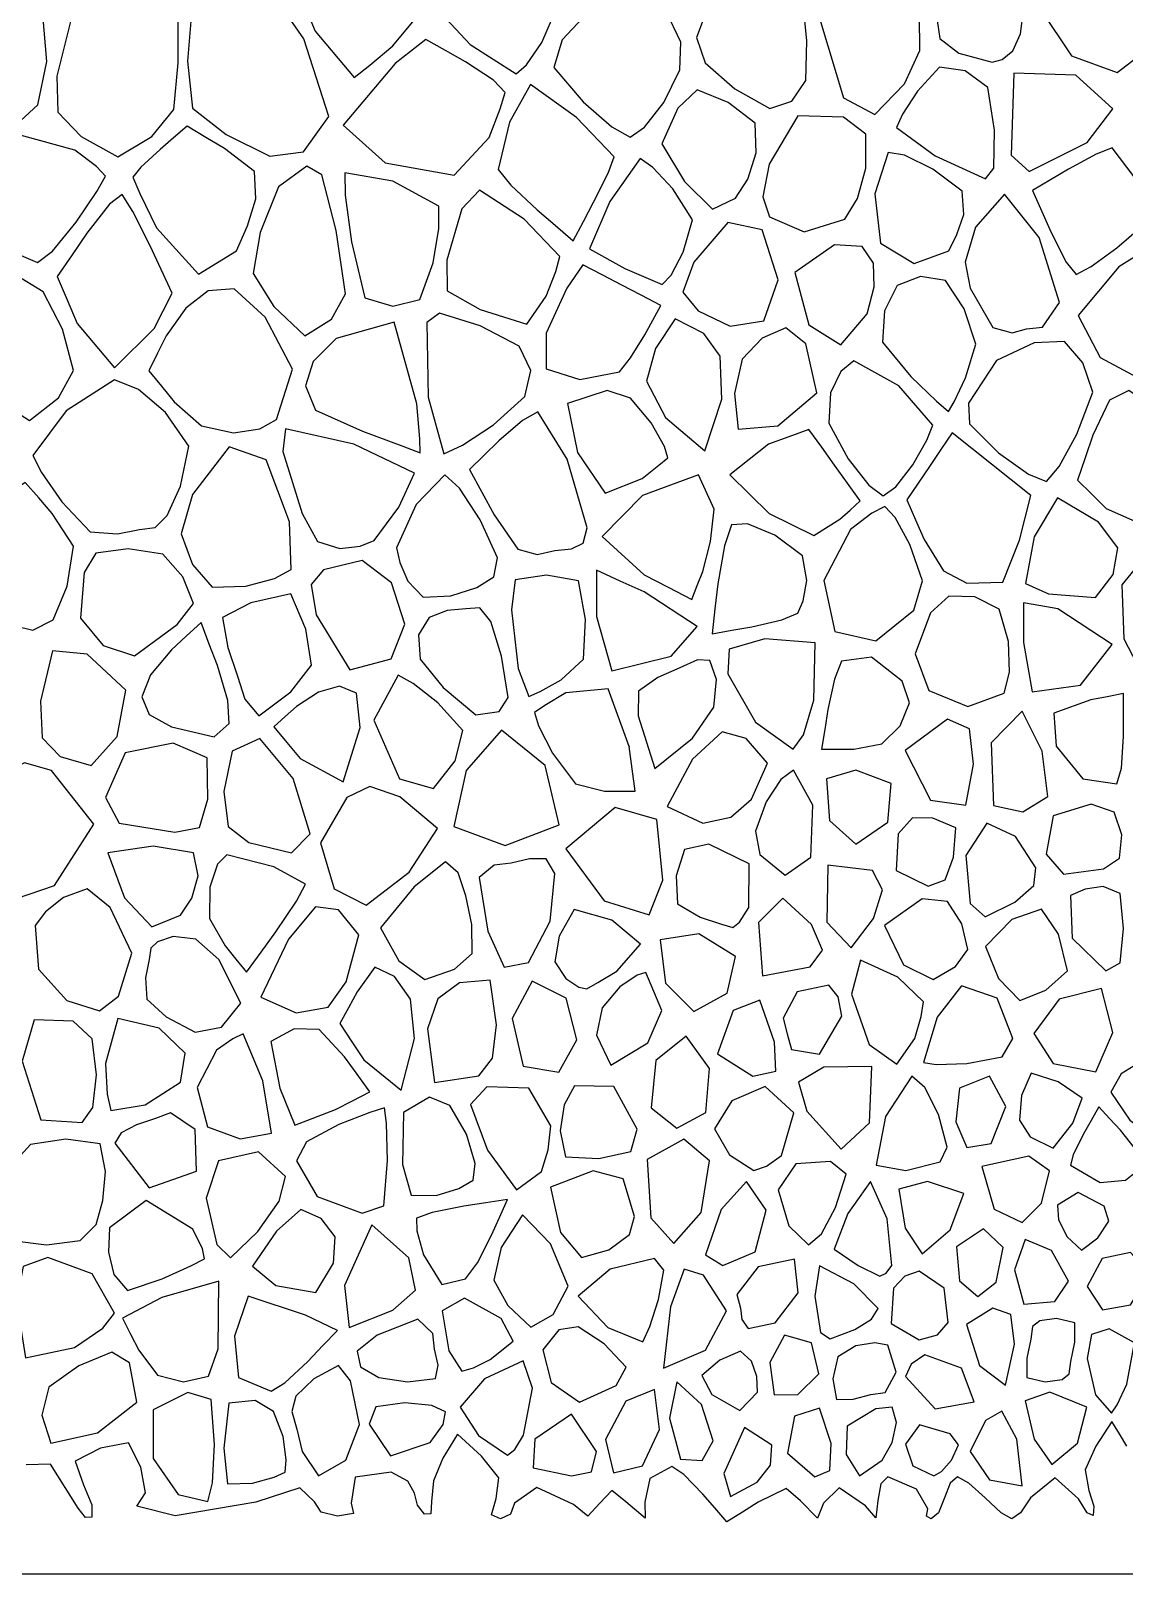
# Model space of a CAD drawing. Extents: x 1.1 to 83, y 1.1 to 53.7.
# Drawn here: x 22.62 to 41.04, y 1.14 to 27.16 of the extents above; entities that cross this region are included whole.
import ezdxf

# ---------------------------------------------------------------- set-up
doc = ezdxf.new("R2010")
doc.units = 0
doc.layers.add('Layer_1', color=7, linetype='CONTINUOUS')

msp = doc.modelspace()

# ---------------------------------------------------------------- linework, layer by layer
at = {"layer": 'Layer_1', "color": 7}
for points in [[(31.232924, 26.962032), (31.482696, 27.545448), (31.306434, 28.388508), (30.995976, 29.160227), (30.505228, 29.544467), (29.990014, 29.720103), (29.599774, 29.536198), (29.319372, 29.180056), (29.25134, 28.600386), (29.290515, 28.039695), (29.36958, 27.622127), (30.023201, 26.92608), (30.800026, 26.432115), (30.970271, 26.585486), (31.232924, 26.962021), (31.232924, 26.962027), (31.232924, 26.962032)], [(41.334761, 26.770465), (41.478485, 27.677104), (41.169265, 28.493051), (41.007244, 28.693248), (40.845226, 28.893443), (40.54777, 28.664939), (40.25031, 28.436432), (39.633635, 27.51777), (40.153164, 26.736884), (40.924009, 26.454303), (41.334761, 26.770465)], [(28.721843, 26.905438), (29.108276, 27.36666), (29.085896, 28.036263), (28.989311, 28.560403), (28.915408, 28.815586), (27.975518, 28.558925), (26.997946, 28.149513), (27.41076, 27.149555), (28.067128, 26.368756), (28.332828, 26.576534), (28.721843, 26.905438)], [(39.165287, 26.817709), (39.29509, 27.106395), (39.349079, 27.500871), (38.846232, 28.319626), (38.058973, 28.393573), (37.82929, 27.750866), (37.9347, 27.024954), (38.25724, 26.776759), (38.82068, 26.624988), (38.988246, 26.673093), (39.165287, 26.817709)], [(37.343732, 26.26439), (37.599595, 26.824051), (37.596434, 27.413235), (37.281079, 28.008989), (36.132742, 28.264293), (35.928472, 27.313447), (36.311134, 26.02655), (36.842471, 25.745962), (37.343732, 26.26439)], [(27.212891, 25.116832), (27.640412, 25.712874), (27.220728, 27.018711), (26.604325, 27.91337), (25.648092, 27.674082), (25.324579, 27.385614), (25.25844, 26.643793), (25.347371, 25.850881), (25.909366, 25.405901), (26.648755, 25.045108), (27.212894, 25.116832), (27.212893, 25.116832), (27.212891, 25.116832)], [(22.450923, 25.645945), (22.737326, 25.907975), (22.888447, 26.637951), (22.800204, 27.699739), (21.750872, 27.485439), (20.961743, 26.994369), (21.565321, 26.026562), (21.984408, 25.579894), (22.450923, 25.645945)], [(35.697552, 26.985651), (35.642519, 27.553968), (35.583625, 27.832979), (35.292369, 27.820194), (34.678668, 27.6869), (33.982431, 27.432494), (33.835348, 27.046177), (33.982728, 26.618365), (34.483633, 26.17577), (35.074002, 25.844932), (35.440877, 25.969166), (35.677661, 26.317648), (35.697552, 26.985651)], [(42.050408, 1.14035), (32.881226, 1.14035), (23.712045, 1.14035), (14.542864, 1.14035), (5.373683, 1.14035), (4.518434, 1.226058), (3.722816, 1.472006), (3.003595, 1.861422), (2.377542, 2.377542), (1.861422, 3.003595), (1.472005, 3.722816), (1.226058, 4.518434), (1.14035, 5.373683), (1.14035, 10.890179), (1.14035, 16.406678), (1.14035, 21.923175), (1.14035, 27.439671)], [(24.660447, 25.37195), (25.028383, 25.827646), (25.105278, 26.616471), (25.105278, 27.054895), (25.105278, 27.493318), (24.643398, 27.493318), (24.181517, 27.493318), (23.300075, 27.356232), (23.061633, 26.391551), (23.075715, 25.782702), (23.469761, 25.372258), (24.08805, 25.03424), (24.660446, 25.371989), (24.660446, 25.37197), (24.660447, 25.37195)], [(33.285461, 25.945262), (33.558624, 26.496174), (33.574711, 26.96755), (33.317519, 27.492367), (32.537931, 27.521555), (31.924148, 27.376546), (31.576072, 27.005658), (31.43458, 26.536139), (31.927617, 25.96011), (32.409463, 25.539136), (32.717145, 25.362493), (32.959844, 25.532608), (33.285461, 25.945262)], [(30.343102, 25.359941), (30.52973, 25.839262), (30.611651, 26.117858), (30.419311, 26.325062), (29.946563, 26.632747), (29.610338, 26.822363), (29.274115, 27.01198), (29.016847, 26.807422), (28.759579, 26.602865), (27.884374, 25.567612), (28.589647, 24.929394), (29.756399, 24.723234), (30.343102, 25.359941)], [(38.859703, 25.479383), (38.746388, 26.200952), (38.364284, 26.4827), (37.931273, 26.540638), (37.560958, 26.14102), (37.310308, 25.748849), (37.205612, 25.52831), (37.86087, 25.049898), (38.706544, 24.659816), (38.849492, 24.843049), (38.859703, 25.479383)], [(40.422229, 25.271671), (40.851514, 25.841119), (40.229742, 26.411298), (39.183321, 26.440926), (39.136774, 25.059984), (39.44033, 24.782766), (40.422229, 25.271671)], [(32.452135, 25.033427), (31.815162, 25.69657), (31.040496, 26.248888), (30.685393, 25.617692), (30.496126, 24.818264), (30.707417, 24.556009), (31.150405, 24.140329), (31.454395, 23.877865), (31.758385, 23.615404), (31.930625, 23.940423), (32.102868, 24.265438), (32.347569, 24.759169), (32.452135, 25.033427)], [(34.493228, 24.337662), (34.701412, 24.652673), (34.841118, 25.097969), (34.826753, 25.599108), (34.372341, 25.94588), (33.847978, 26.162274), (33.522762, 25.852275), (33.252878, 25.25312), (33.634262, 24.614065), (34.107721, 24.148847), (34.493228, 24.337662)], [(26.086908, 23.448716), (26.273993, 23.871352), (26.410784, 24.325735), (26.390839, 24.785278), (25.883922, 25.174541), (25.570001, 25.360447), (25.25608, 25.546352), (25.026931, 25.349691), (24.797782, 25.15303), (24.474108, 24.855198), (24.339482, 24.691444), (24.456234, 24.411994), (24.736934, 23.835941), (25.443832, 23.052557), (26.086908, 23.448716)], [(36.336698, 23.982669), (36.548249, 24.327115), (36.68824, 24.842363), (36.690498, 25.413851), (36.315735, 25.701168), (35.546448, 25.725411), (35.059044, 24.909961), (34.956445, 24.357307), (35.065535, 24.019645), (35.653289, 23.768634), (36.336692, 23.98268), (36.33669, 23.98268), (36.336698, 23.982669)], [(23.382238, 23.928874), (23.733785, 24.444892), (23.880005, 24.708169), (23.728581, 24.870687), (23.364522, 25.144499), (22.441159, 25.39928), (21.797182, 24.792497), (21.684154, 23.702126), (22.73131, 23.25072), (22.985699, 23.442555), (23.382238, 23.928874)], [(33.614278, 23.423722), (33.770022, 23.971292), (33.436396, 24.49046), (33.100831, 24.853406), (32.889658, 25.004367), (32.375896, 24.28078), (32.031672, 23.483051), (32.627276, 23.147201), (33.257069, 22.877865), (33.407759, 23.035336), (33.614278, 23.423722)], [(38.086307, 23.448716), (38.224844, 23.720713), (38.342832, 24.062605), (38.311348, 24.450373), (37.820267, 24.824933), (37.340574, 25.059713), (37.066223, 25.103681), (36.841639, 24.409507), (36.937958, 23.574827), (37.502558, 23.23498), (38.086307, 23.448716)], [(40.921697, 23.499566), (41.325394, 23.847225), (41.493305, 24.049953), (41.21253, 24.694402), (40.841546, 25.182153), (40.573864, 25.076429), (40.107562, 24.822235), (39.803691, 24.642278), (39.499819, 24.462322), (39.655138, 24.10891), (39.810459, 23.7555), (40.063482, 23.256308), (40.235592, 23.048671), (40.484363, 23.181127), (40.921697, 23.499566)], [(27.684449, 22.293075), (27.925203, 22.723402), (27.764171, 23.792547), (27.524646, 24.730504), (27.273968, 24.876131), (26.792107, 24.525865), (26.483373, 23.758641), (26.367763, 23.0671), (26.716529, 22.51158), (27.236142, 22.016381), (27.684449, 22.293075)], [(29.398056, 23.245101), (29.49595, 23.826061), (29.493693, 24.19803), (28.722599, 24.620553), (27.909565, 24.762962), (27.915091, 24.388312), (28.0247, 23.599326), (28.251135, 22.657108), (28.71865, 22.515305), (29.175635, 22.629269), (29.398056, 23.245101)], [(31.304289, 22.684269), (31.468359, 23.096494), (31.53469, 23.350988), (30.935792, 23.978873), (30.178736, 24.470987), (29.880605, 24.153249), (29.632868, 23.289119), (29.638032, 22.770589), (30.189091, 22.458655), (30.978797, 22.211922), (31.304289, 22.684269)], [(24.701281, 22.136839), (24.851644, 22.436534), (25.002008, 22.736229), (24.817231, 23.132734), (24.632455, 23.529239), (24.341666, 24.111399), (24.161479, 24.397476), (23.943934, 24.236728), (23.563324, 23.744642), (23.314957, 23.380632), (23.066589, 23.016622), (23.233151, 22.618655), (23.399713, 22.220688), (24.030725, 21.472734), (24.701281, 22.136839)], [(39.667919, 22.159725), (39.953909, 22.578943), (39.610445, 23.669433), (39.026854, 24.404893), (38.536358, 23.845833), (38.362845, 23.258275), (38.449216, 22.817415), (38.827699, 22.155514), (39.156406, 22.062745), (39.396475, 22.13124), (39.667919, 22.159725)], [(34.971516, 22.267649), (35.21158, 22.959054), (34.945749, 23.801493), (34.367504, 23.926676), (33.794559, 23.258069), (33.605397, 22.752067), (33.866929, 22.438529), (34.406022, 22.175938), (34.971513, 22.267649), (34.971516, 22.267649), (34.971516, 22.267649)], [(42.093027, 21.821896), (42.362857, 22.381724), (42.160119, 22.992244), (41.92857, 23.452514), (41.770554, 23.689541), (40.953433, 23.179992), (40.268031, 22.359214), (40.640943, 21.650108), (41.338043, 21.270781), (41.729017, 21.406084), (42.093027, 21.821896)], [(36.715454, 22.387015), (36.829108, 22.839293), (36.818468, 23.239154), (36.629103, 23.519246), (36.164052, 23.54744), (35.495444, 23.082919), (35.728227, 22.198217), (36.271279, 21.864958), (36.715454, 22.387015)], [(23.088036, 20.971753), (23.342459, 21.427629), (23.153023, 22.128824), (22.830547, 22.758945), (22.348412, 23.049114), (21.6924, 23.17001), (21.350282, 22.508639), (21.14839, 21.855083), (21.365307, 21.551375), (21.685341, 21.273513), (22.042091, 20.941696), (22.597368, 20.590039), (23.088032, 20.971753), (23.088034, 20.971753), (23.088036, 20.971753)], [(32.537033, 21.406869), (32.72731, 21.64428), (32.964744, 22.031698), (33.10025, 22.278811), (33.235759, 22.525922), (32.907032, 22.697911), (32.578308, 22.8699), (32.249584, 23.041898), (31.92086, 23.213893), (31.786618, 23.017026), (31.652377, 22.820156), (31.304752, 22.05712), (31.302777, 21.458685), (31.873198, 21.2785), (32.537033, 21.406869)], [(38.368678, 21.30475), (38.542894, 21.876518), (38.344407, 22.469213), (38.033836, 22.94559), (37.609628, 23.013055), (37.217308, 22.860322), (37.002807, 22.437321), (36.970239, 21.904923), (37.450488, 21.328781), (37.882031, 20.914095), (38.081588, 20.740054), (38.1801, 20.904652), (38.368687, 21.30475), (38.368681, 21.30475), (38.368678, 21.30475)], [(26.758961, 20.605073), (27.028603, 21.453478), (26.567942, 22.328914), (26.047322, 22.805192), (25.6115, 22.771038), (25.232625, 22.479167), (24.902309, 22.014454), (24.754442, 21.720564), (24.606576, 21.426672), (24.822159, 21.165459), (25.037742, 20.904242), (25.498095, 20.495576), (26.034134, 20.381835), (26.480208, 20.447415), (26.758961, 20.605073)], [(30.416252, 20.515182), (30.942068, 20.991788), (31.044944, 21.432734), (30.848692, 21.839524), (30.190398, 22.180437), (29.506141, 22.39759), (29.292398, 22.237855), (29.316782, 20.981052), (29.580137, 20.026257), (29.893548, 20.169878), (30.416252, 20.515182)], [(29.124966, 20.870757), (28.741497, 22.245297), (27.765351, 21.967452), (27.375371, 21.584302), (27.249505, 21.173756), (27.419445, 20.764043), (28.20675, 20.404844), (28.888526, 20.156071), (29.183468, 20.042878), (29.174324, 20.279227), (29.124966, 20.870757)], [(34.264352, 20.944817), (34.237174, 21.670295), (33.962253, 22.054402), (33.478885, 22.303811), (33.144581, 21.800645), (32.997053, 21.25115), (33.317126, 20.637187), (33.979177, 20.07467), (34.264352, 20.944817)], [(35.206615, 20.495743), (35.863174, 21.05176), (35.676657, 21.879233), (35.34502, 22.149381), (34.942518, 21.975188), (34.603848, 21.62061), (34.477031, 21.042969), (34.539157, 20.439143), (35.206615, 20.495743)], [(40.244025, 20.356342), (40.515297, 21.063128), (40.345803, 21.560296), (40.036183, 21.916963), (39.527435, 21.898788), (38.891563, 21.599717), (38.418248, 20.881024), (38.434955, 20.53314), (38.927224, 20.044946), (39.432394, 19.681376), (39.731964, 19.558816), (39.945558, 19.813329), (40.244025, 20.356342)], [(37.482368, 19.841264), (37.719042, 20.254174), (37.817481, 20.507997), (37.2459, 21.170553), (36.485288, 21.593892), (36.26763, 21.412302), (36.096214, 21.054943), (36.065059, 20.54494), (36.389838, 19.943767), (36.742796, 19.499783), (36.984596, 19.315108), (37.197908, 19.46967), (37.482368, 19.841264)], [(24.718291, 18.781711), (24.919794, 18.986142), (25.141153, 19.477637), (25.285817, 20.155078), (24.889065, 20.722164), (24.436334, 21.110448), (24.033164, 21.270759), (23.215942, 20.752393), (22.654731, 19.997547), (22.797867, 19.711741), (23.142004, 19.216604), (23.622619, 18.709146), (24.080103, 18.677052), (24.453537, 18.750966), (24.718291, 18.781711)], [(32.920604, 19.611741), (33.204206, 19.835526), (33.354289, 19.957062), (33.295178, 20.151163), (33.075832, 20.549396), (32.72383, 20.961937), (32.331618, 21.090283), (31.663936, 20.876153), (31.833679, 20.050382), (32.300045, 19.362059), (32.920604, 19.611741)], [(41.981625, 19.421331), (41.87562, 20.588278), (41.122702, 21.092973), (40.793055, 20.932569), (40.515128, 20.337371), (40.385704, 19.959563), (40.256282, 19.581755), (40.498172, 19.344121), (40.740062, 19.106487), (41.514113, 18.758402), (41.981625, 19.421331)], [(31.729409, 18.423695), (31.924924, 18.52056), (31.997436, 18.776936), (31.655283, 19.935345), (31.162831, 20.732617), (30.903542, 20.586948), (30.506134, 20.243693), (30.258247, 20.001617), (30.01036, 19.759541), (30.219955, 19.378941), (30.429553, 18.998342), (30.824712, 18.418835), (31.155064, 18.329213), (31.450136, 18.394948), (31.729409, 18.423695)], [(28.407075, 18.562199), (28.822887, 19.127253), (29.087414, 19.701823), (28.061742, 20.18593), (26.910896, 20.44755), (26.86667, 20.065119), (27.193221, 19.019435), (27.448619, 18.547453), (27.825907, 18.428854), (28.169517, 18.469328), (28.407075, 18.562199)], [(36.250234, 18.922069), (36.423848, 19.077195), (36.597466, 19.232318), (36.380928, 19.533402), (36.164393, 19.834485), (35.947858, 20.135568), (35.731323, 20.436651), (35.391344, 20.311827), (35.051365, 20.187003), (34.399514, 19.669184), (35.060622, 19.016816), (35.812109, 18.648959), (36.250234, 18.922069)], [(39.280984, 18.572192), (39.376375, 18.947223), (39.471767, 19.322254), (39.140254, 19.587012), (38.808745, 19.851771), (38.477232, 20.116549), (38.145723, 20.38133), (37.954639, 20.097894), (37.763557, 19.814461), (37.572479, 19.531034), (37.381397, 19.247609), (37.527617, 18.914909), (37.673833, 18.582205), (37.996489, 18.053504), (38.38965, 17.843892), (39.000337, 17.864353), (39.280984, 18.572192)], [(27.007192, 18.073858), (26.979134, 18.877977), (26.588563, 19.922442), (25.963626, 20.140837), (25.344545, 19.339535), (25.151561, 18.675178), (25.347339, 18.162462), (25.67671, 17.776653), (26.243221, 17.795308), (26.724776, 17.924814), (27.00718, 18.07387), (27.007186, 18.07387), (27.007192, 18.073858)], [(23.234821, 17.793422), (23.342023, 18.470081), (22.979829, 19.019393), (22.753735, 19.281846), (22.52764, 19.544298), (22.176652, 19.286895), (21.825664, 19.029488), (21.19072, 18.426529), (21.22264, 17.79828), (21.798175, 17.26116), (22.654731, 17.050856), (22.998944, 17.229751), (23.234821, 17.793422)], [(30.421862, 17.950098), (30.482884, 18.272444), (30.192125, 18.913689), (29.845505, 19.446799), (29.595609, 19.669286), (29.112498, 19.170664), (28.781098, 18.440637), (28.837337, 18.194836), (28.972544, 17.880798), (29.231023, 17.610351), (29.700053, 17.629485), (30.133208, 17.769611), (30.421862, 17.950098)], [(34.134758, 19.092765), (33.870968, 19.668891), (32.929184, 19.322573), (32.246499, 18.634117), (32.955938, 17.988257), (33.357346, 17.78009), (33.758753, 17.57192), (33.851026, 17.80768), (33.943298, 18.04344), (34.075658, 18.546171), (34.134744, 19.092765), (34.134752, 19.092765), (34.134758, 19.092765)], [(40.856131, 17.99005), (40.933881, 18.439237), (40.612687, 18.873377), (39.919893, 19.284496), (39.526481, 18.627654), (39.379102, 17.838471), (39.770264, 17.66443), (40.558345, 17.604909), (40.856131, 17.99005)], [(37.499547, 17.387683), (37.643554, 17.887163), (37.431207, 18.49886), (37.185566, 18.949498), (37.010662, 19.136927), (36.78956, 19.022655), (36.432851, 18.747907), (35.981397, 17.889118), (36.170272, 17.030996), (36.860308, 16.870951), (37.499547, 17.387683)], [(35.545149, 17.337315), (35.632057, 17.544903), (35.698306, 17.888675), (35.625837, 18.307629), (35.155485, 18.656625), (34.695663, 18.844218), (34.429449, 18.830953), (34.307196, 18.475243), (34.198179, 17.834669), (34.148387, 17.41297), (34.098591, 16.991271), (34.434822, 17.050128), (34.771053, 17.108986), (35.275836, 17.224626), (35.545149, 17.337315)], [(41.73113, 16.428367), (41.943116, 16.708174), (42.226363, 17.197462), (42.393354, 17.516709), (42.560344, 17.835953), (42.377391, 18.03547), (42.194435, 18.234985), (41.837853, 18.519735), (41.511265, 18.436931), (41.004953, 17.814267), (41.036308, 16.905851), (41.3267, 16.343726), (41.73113, 16.428367)], [(25.085853, 17.149033), (25.364262, 17.501159), (25.183107, 17.954128), (24.842799, 18.335597), (24.263151, 18.42577), (23.713481, 18.351616), (23.51706, 18.025751), (23.456412, 17.255781), (23.83694, 16.792504), (24.368963, 16.621165), (25.085853, 17.149033)], [(28.693578, 16.571682), (28.92294, 17.156402), (28.695836, 17.852836), (28.202747, 18.227963), (27.554055, 18.069086), (27.345763, 17.820146), (27.430546, 17.313484), (27.993202, 16.383054), (28.693578, 16.571682)], [(31.553971, 16.213006), (31.932383, 16.565146), (31.967551, 17.235297), (31.849198, 17.88683), (31.308221, 17.981287), (30.7818, 17.901954), (30.718856, 17.396164), (30.833723, 16.403935), (31.012429, 15.936719), (31.205029, 16.017875), (31.553971, 16.213006)], [(33.410545, 16.616612), (33.84692, 17.112056), (32.95324, 17.697749), (32.55192, 17.881371), (32.1506, 18.064994), (32.1506, 17.673676), (32.1506, 17.282358), (32.409257, 16.365604), (33.410545, 16.616612)], [(26.99938, 16.010797), (27.348349, 16.460521), (27.255532, 17.071145), (27.000297, 17.666849), (26.325979, 17.51422), (25.848445, 17.268235), (25.940989, 16.758621), (26.103734, 16.275106), (26.226553, 15.892278), (26.459726, 15.610885), (26.99938, 16.010797)], [(30.51164, 15.680924), (30.661054, 15.915121), (30.552446, 16.614315), (30.369767, 17.197835), (30.18781, 17.430149), (29.950224, 17.409801), (29.633796, 17.385699), (29.331271, 17.264487), (29.155472, 16.972283), (29.178219, 16.562674), (29.566328, 16.088109), (30.121061, 15.626771), (30.51164, 15.680924)], [(39.01902, 15.992404), (39.111865, 16.342735), (39.096851, 16.863198), (38.936363, 17.404771), (38.527488, 17.61332), (38.090548, 17.625314), (37.779195, 17.34509), (37.522847, 16.651563), (37.75182, 16.038314), (38.409132, 15.767789), (39.018995, 15.992402), (39.019006, 15.992402), (39.01902, 15.992404)], [(40.306323, 16.123855), (40.84259, 16.810948), (39.923426, 17.41516), (39.636251, 17.46482), (39.349079, 17.51448), (39.349079, 17.179301), (39.349079, 16.84412), (39.490543, 16.012914), (40.306323, 16.123855)], [(25.963889, 15.47723), (25.940558, 15.868165), (25.767633, 16.454617), (25.627904, 16.817467), (25.488175, 17.180317), (25.239291, 16.95187), (24.990407, 16.723425), (24.638859, 16.301542), (24.49264, 15.928904), (24.615384, 15.633392), (24.990407, 15.424444), (25.710052, 15.254732), (25.963889, 15.47723)], [(24.077758, 15.259067), (24.221074, 16.04187), (23.571019, 16.649206), (22.98632, 16.703856), (22.783026, 15.85551), (22.809154, 15.237296), (23.11421, 14.924879), (23.63543, 14.771534), (24.077758, 15.259067)], [(35.816159, 15.874167), (35.834278, 16.83902), (34.990715, 16.906412), (34.389354, 16.731632), (34.365986, 16.314479), (34.832349, 15.504434), (35.463615, 15.048651), (35.638644, 15.290958), (35.816159, 15.874167)], [(33.767, 15.23488), (34.127093, 15.756168), (34.175929, 16.223048), (34.063127, 16.54179), (33.854085, 16.551159), (33.555105, 16.416356), (33.185196, 16.257084), (32.858916, 16.025822), (32.853384, 15.608562), (33.136786, 14.71926), (33.767, 15.23488)], [(37.270721, 15.439534), (37.42688, 15.826255), (37.300143, 16.195133), (36.784813, 16.600122), (36.280152, 16.529581), (36.16187, 16.228918), (36.05103, 15.714469), (35.99826, 15.381117), (35.945487, 15.047762), (36.217696, 15.047762), (36.489905, 15.047762), (36.96254, 15.139063), (37.270721, 15.439534)], [(29.768777, 14.85239), (29.897541, 15.360935), (29.476613, 15.830251), (29.065525, 16.156604), (28.810069, 16.292339), (28.398662, 15.538481), (28.835271, 14.545417), (29.407468, 14.382547), (29.768777, 14.85239)], [(28.16846, 15.409661), (28.108657, 15.991544), (27.823852, 16.110625), (27.468211, 16.007667), (27.097074, 15.765822), (26.905989, 15.595405), (26.714904, 15.424988), (26.936311, 15.156725), (27.157718, 14.888461), (27.885668, 14.494928), (28.16846, 15.409661)], [(32.701126, 15.092288), (32.350995, 16.063208), (31.632533, 15.995447), (31.280851, 15.782002), (31.105814, 15.664386), (31.175477, 15.442407), (31.412135, 14.978053), (31.798836, 14.463234), (32.285043, 14.338859), (32.543713, 14.338859), (32.802384, 14.338859), (32.751756, 14.71667), (32.701126, 15.094458), (32.701126, 15.09474), (32.701126, 15.092288)], [(41.033827, 15.259369), (41.033827, 15.621336), (41.033827, 15.9833), (40.756312, 15.931021), (40.478797, 15.878739), (39.856455, 15.655248), (39.896282, 15.096422), (40.349221, 14.547111), (40.91896, 14.464053), (41.000085, 14.72714), (41.033827, 15.259369)], [(39.754226, 14.249931), (39.661143, 15.014874), (39.322426, 15.688175), (38.801655, 15.152006), (38.83855, 14.098603), (39.335092, 13.989242), (39.754226, 14.249931)], [(31.52451, 13.773201), (31.285042, 14.769671), (30.551411, 15.365911), (29.954522, 14.688278), (29.745793, 13.742636), (30.612436, 13.423527), (31.52451, 13.773201)], [(38.506702, 14.794947), (38.436917, 15.390794), (38.063845, 15.54997), (37.35013, 15.0248), (37.779198, 14.187475), (38.373854, 14.103485), (38.506702, 14.794947)], [(25.605714, 14.202574), (25.589777, 14.901833), (25.0172, 15.150197), (24.211621, 14.985616), (23.880004, 14.231868), (24.110536, 13.79956), (25.049603, 13.648967), (25.463491, 13.723671), (25.605714, 14.202574)], [(27.325343, 13.621591), (27.041283, 14.552811), (26.478058, 15.224433), (26.014225, 15.01379), (25.871074, 14.331267), (25.947097, 13.743991), (26.292262, 13.475372), (27.014149, 13.300789), (27.325343, 13.621591)], [(34.762948, 14.202291), (35.035163, 14.809453), (34.67496, 15.226324), (34.268577, 15.339782), (33.767909, 14.8793), (33.344635, 14.077634), (33.942057, 13.80227), (34.415758, 13.899382), (34.762948, 14.202291)], [(23.022083, 12.747859), (23.681271, 13.781159), (22.967806, 14.687403), (22.516523, 14.816274), (22.111516, 14.612643), (21.797501, 14.230739), (21.825551, 13.480367), (22.164457, 12.453868), (23.022083, 12.747859)], [(35.763601, 13.223883), (35.797721, 14.100776), (35.472167, 14.690649), (35.257099, 14.534975), (35.010121, 14.160664), (34.831621, 13.666493), (34.905908, 13.27172), (35.328476, 12.925518), (35.763601, 13.223883)], [(37.058092, 13.81624), (37.115998, 14.466395), (36.520442, 14.691298), (36.024984, 14.545699), (36.076111, 13.846804), (36.524006, 13.444553), (37.058092, 13.81624)], [(28.997907, 12.973637), (29.472278, 13.710463), (28.836631, 14.244935), (28.330881, 14.415567), (27.94471, 14.234493), (27.499449, 13.465917), (27.733574, 12.690653), (28.269119, 12.417998), (28.997907, 12.973778), (28.997907, 12.973693), (28.997907, 12.973637)], [(33.271878, 12.840033), (33.166296, 13.859391), (32.464516, 14.063156), (31.634904, 13.364882), (32.280629, 12.489457), (33.041488, 12.253152), (33.271878, 12.840033)], [(40.697463, 13.027316), (40.96628, 13.211945), (41.003779, 13.60271), (40.873149, 13.987012), (40.484727, 14.121915), (39.844131, 13.920408), (39.729641, 13.276857), (40.022156, 12.939996), (40.697463, 13.027316)], [(38.169006, 13.223883), (38.207736, 13.718337), (37.817171, 13.883042), (37.474223, 13.887557), (37.234345, 13.616906), (37.200832, 13.000787), (37.741806, 12.735046), (38.02899, 12.843928), (38.169006, 13.223883)], [(39.198254, 12.469729), (39.51975, 12.747464), (39.552143, 13.047551), (39.214781, 13.576859), (38.72631, 13.801733), (38.373132, 13.253347), (38.448319, 12.442862), (38.699776, 12.221966), (39.198254, 12.469673), (39.198254, 12.469701), (39.198254, 12.469729)], [(25.141462, 12.246237), (25.33105, 12.533765), (25.438765, 12.912959), (25.363445, 13.300337), (24.684091, 13.411194), (23.917457, 13.298277), (24.196751, 12.540369), (24.657165, 12.054326), (25.141462, 12.246237)], [(34.71876, 12.379616), (34.722175, 13.112123), (34.045624, 13.446331), (33.635848, 13.353028), (33.496002, 12.910193), (33.519398, 12.437782), (33.899808, 12.215052), (34.255792, 12.098071), (34.44943, 12.040046), (34.560733, 12.133207), (34.71876, 12.379616)], [(27.247227, 12.771255), (26.712821, 13.065472), (25.921534, 13.267571), (25.764463, 13.107128), (25.638582, 12.720653), (25.628927, 12.193913), (25.893941, 11.729093), (26.073455, 11.507267), (26.25297, 11.28544), (26.500964, 11.625659), (26.748958, 11.965878), (27.099921, 12.483135), (27.247227, 12.771255)], [(29.761411, 11.336438), (30.057344, 11.60263), (30.053365, 12.092059), (29.948519, 12.576437), (29.823018, 12.963703), (29.610394, 13.145482), (29.078798, 12.726523), (28.510803, 12.033103), (28.81939, 11.479919), (29.259914, 11.161573), (29.761411, 11.336438)], [(31.005021, 11.448931), (31.368723, 12.149661), (31.45135, 12.949648), (31.30239, 13.198342), (31.025428, 13.198371), (30.713745, 13.125106), (30.427557, 13.093186), (30.175386, 12.881068), (30.320745, 11.979566), (30.598511, 11.370304), (31.005021, 11.448931)], [(36.816882, 12.19047), (36.971915, 12.674453), (36.802235, 12.999376), (36.049049, 13.091521), (36.031946, 12.130893), (36.44309, 11.696497), (36.816891, 12.19047), (36.816885, 12.19047), (36.816882, 12.19047)], [(24.098803, 10.881749), (24.323537, 11.605791), (23.957137, 12.379644), (23.571711, 12.692064), (23.172795, 12.546861), (22.866984, 12.304234), (22.696244, 12.071627), (22.749561, 11.335901), (23.228766, 10.809105), (23.778523, 10.634918), (24.098803, 10.881749)], [(35.750345, 11.379505), (35.960482, 11.656111), (35.776083, 12.090648), (35.289479, 12.536813), (34.884041, 12.123527), (34.946567, 11.226681), (35.750342, 11.379505), (35.750342, 11.379505), (35.750345, 11.379505)], [(38.203341, 11.382327), (38.410899, 11.669432), (38.308094, 12.104647), (38.065343, 12.478083), (37.641462, 12.524142), (37.006773, 12.072614), (37.325371, 11.41117), (37.827283, 11.161714), (38.203341, 11.382327)], [(41.033827, 12.024044), (40.974145, 12.611546), (40.68922, 12.732478), (40.385359, 12.685545), (40.13872, 12.578272), (40.169152, 11.862133), (40.731443, 11.312872), (40.976637, 11.447379), (41.033827, 12.024044)], [(27.934788, 11.126888), (28.149326, 11.919876), (27.802394, 12.339004), (27.418267, 12.388167), (26.96002, 11.844579), (26.493942, 10.866538), (27.092414, 10.602378), (27.633546, 10.696866), (27.934788, 11.126888)], [(32.495205, 11.30195), (32.893452, 11.758332), (32.407756, 12.165381), (31.777218, 12.345721), (31.525137, 11.895238), (31.449603, 11.460587), (31.637602, 11.181667), (31.853217, 11.034742), (31.991246, 11.004319), (32.173429, 11.113426), (32.495205, 11.30195)], [(39.724773, 10.986567), (40.089585, 11.308469), (39.937128, 11.927467), (39.647882, 12.352212), (39.147561, 12.175936), (38.707345, 11.722941), (38.923349, 11.182965), (39.283962, 10.810601), (39.724773, 10.986567)], [(25.832783, 10.358679), (26.160605, 10.763131), (25.787472, 11.499647), (25.400825, 11.84266), (25.021677, 11.888718), (24.7556, 11.796714), (24.643709, 11.692659), (24.616043, 11.499901), (24.552544, 11.194565), (24.574405, 10.832643), (24.899245, 10.534983), (25.388763, 10.274943), (25.832783, 10.358679)], [(34.351361, 10.932239), (34.491817, 11.552197), (33.878952, 11.931249), (33.225813, 11.832076), (33.314409, 11.10177), (33.790613, 10.623234), (34.351361, 10.932239)], [(37.514962, 10.169872), (37.620448, 10.539414), (37.664325, 10.787544), (37.23097, 11.205035), (36.59982, 11.491688), (36.447372, 10.919511), (36.74537, 10.069373), (37.215312, 9.736746), (37.514962, 10.169872)], [(29.087414, 10.167445), (29.016, 10.833518), (28.74954, 11.213135), (28.418451, 11.370191), (28.120441, 10.953914), (27.974828, 10.686931), (27.829215, 10.419977), (28.030492, 10.113653), (28.23177, 9.807329), (28.858763, 9.297326), (29.087414, 10.167445)], [(33.01547, 10.093898), (33.25276, 10.642735), (32.985515, 11.28369), (32.83909, 11.236559), (32.546784, 11.040979), (32.245715, 10.688851), (32.1506, 10.22674), (32.39334, 9.717442), (33.01547, 10.093898)], [(30.169598, 9.542464), (30.397622, 9.839616), (30.465847, 10.401774), (30.361204, 11.154235), (29.844608, 11.106201), (29.477911, 10.836622), (29.30639, 10.332206), (29.422496, 9.429039), (30.169598, 9.542464)], [(31.81913, 10.149721), (31.643249, 10.852201), (31.06597, 11.136342), (30.729084, 10.508736), (30.916739, 9.705306), (31.516024, 9.59984), (31.81913, 10.149721)], [(36.285895, 10.547965), (36.221927, 10.874158), (36.068124, 11.06652), (35.532337, 10.957526), (35.296066, 10.511135), (35.367098, 10.246693), (35.438354, 9.981573), (35.906687, 9.903539), (36.285895, 10.547965)], [(39.164373, 10.16705), (38.902691, 10.848306), (38.300742, 11.054949), (37.8924, 10.526403), (37.664325, 9.765391), (37.878032, 9.730396), (38.391832, 9.747611), (38.988735, 9.861347), (39.164373, 10.167191), (39.164373, 10.167106), (39.164373, 10.16705)], [(40.850464, 10.269214), (40.659741, 11.013858), (39.947895, 10.831853), (39.519998, 10.254962), (39.846843, 9.749756), (40.565962, 9.607544), (40.850464, 10.269214)], [(35.153476, 10.108432), (34.904003, 10.817572), (34.453045, 10.643441), (34.189122, 9.912909), (34.783768, 9.536199), (35.170959, 9.618099), (35.153476, 10.108432)], [(23.48458, 8.755205), (23.667146, 9.007991), (23.726845, 9.55903), (23.651853, 10.16245), (23.332054, 10.463807), (22.674566, 10.483562), (22.473712, 9.789041), (22.787034, 8.797736), (23.48458, 8.755205)], [(25.141222, 9.43203), (25.220349, 9.921234), (24.785134, 10.344624), (24.08623, 10.504701), (23.880005, 9.74922), (23.906325, 9.233431), (23.969604, 8.958151), (24.546757, 9.051397), (25.141222, 9.43203)], [(26.674501, 8.572184), (26.531227, 9.457205), (26.197072, 10.247145), (26.023148, 10.165865), (25.751994, 9.970397), (25.425158, 9.340873), (25.595386, 8.682617), (26.146415, 8.476313), (26.674501, 8.572184)], [(27.752321, 8.971585), (28.04202, 9.120542), (28.331719, 9.269527), (28.1186, 9.565691), (27.905481, 9.861883), (27.480176, 10.322385), (27.058057, 10.331416), (26.667176, 10.116419), (26.814272, 9.334466), (27.067183, 8.711319), (27.752321, 8.971585)], [(33.996102, 8.924567), (34.056376, 9.666613), (33.662911, 10.209299), (33.150415, 9.800584), (33.070388, 9.001021), (33.503359, 8.659955), (33.996102, 8.924567)], [(36.749163, 8.747529), (36.789182, 9.698476), (35.983889, 9.688881), (35.553018, 9.435643), (35.696186, 8.946467), (36.272792, 8.302916), (36.749163, 8.747529)], [(41.924295, 8.973419), (41.892519, 9.457882), (41.617979, 9.695626), (41.282727, 9.752155), (40.992371, 9.574299), (40.820419, 9.263657), (41.138227, 8.79116), (41.697614, 8.371863), (41.924295, 8.973419)], [(32.839815, 8.640764), (32.44563, 9.359217), (31.782317, 9.372764), (31.609741, 9.053203), (31.537961, 8.615561), (31.627688, 8.173178), (32.188889, 8.148343), (32.730638, 8.267243), (32.839815, 8.640764)], [(37.943703, 8.091108), (38.062865, 8.336049), (37.913228, 8.888414), (37.685526, 9.34615), (37.465635, 9.536537), (37.024299, 8.852459), (36.863522, 8.036329), (37.36614, 7.94359), (37.943703, 8.091108)], [(38.800495, 8.399379), (39.051086, 9.026054), (38.774728, 9.533292), (38.26985, 9.334974), (38.208102, 8.763531), (38.393215, 8.329586), (38.800492, 8.399379), (38.800495, 8.399379), (38.800495, 8.399379)], [(40.180404, 8.74132), (40.335319, 9.164681), (39.929991, 9.438183), (39.47854, 9.587563), (39.312212, 9.210542), (39.28202, 8.792571), (39.456354, 8.513707), (39.844195, 8.319482), (40.180404, 8.74132)], [(30.073761, 7.780663), (30.109897, 8.060148), (29.961366, 8.55717), (29.679725, 9.041153), (29.336018, 9.181219), (28.899804, 8.924059), (28.884677, 8.044626), (29.029251, 7.527482), (29.450829, 7.52466), (29.831383, 7.642629), (30.073761, 7.780663)], [(31.226255, 7.925302), (31.338232, 8.293772), (31.384804, 8.696813), (31.010637, 9.333027), (30.303936, 9.353911), (30.0309, 9.057013), (30.315817, 8.285531), (30.804849, 7.616213), (31.226275, 7.925331), (31.226263, 7.925331), (31.226255, 7.925302)], [(35.270638, 8.199679), (35.475616, 8.916072), (34.992067, 9.358737), (34.431374, 9.116478), (34.141664, 8.647594), (34.39495, 8.207186), (34.803534, 7.942066), (35.015204, 8.020185), (35.270638, 8.199679)], [(25.409707, 7.93264), (25.387101, 8.637575), (24.976496, 8.915902), (24.722717, 8.819523), (24.401834, 8.71671), (24.14215, 8.581243), (24.03551, 8.40635), (24.615153, 7.650079), (25.409707, 7.93264)], [(28.627939, 8.114476), (28.613461, 8.742307), (28.578646, 9.003419), (28.333356, 8.920164), (27.81285, 8.72004), (27.264504, 8.425993), (27.096348, 8.107872), (27.447749, 7.505835), (28.202541, 7.225532), (28.568382, 7.349992), (28.627939, 8.114476)], [(41.340148, 8.090064), (41.234052, 8.305004), (40.97898, 8.62448), (40.798394, 8.821386), (40.617812, 9.018321), (40.485957, 8.784725), (40.354106, 8.551158), (40.182704, 8.207299), (40.140927, 8.036667), (40.636196, 7.743015), (41.068162, 7.780551), (41.260251, 7.941191), (41.340148, 8.090064)], [(23.721458, 7.036556), (23.833431, 7.439541), (23.880005, 7.9255), (23.786948, 8.395033), (23.208402, 8.470556), (22.615245, 8.382587), (22.276464, 8.009348), (22.111197, 7.557172), (22.108601, 7.120405), (22.303621, 6.767203), (22.881991, 6.692669), (23.450291, 6.766808), (23.721458, 7.036556)], [(33.915886, 7.23493), (34.056199, 8.106207), (33.625923, 8.470556), (33.003309, 8.127148), (33.065765, 7.148711), (33.455379, 6.71423), (33.915886, 7.23493)], [(26.910855, 7.845433), (26.457512, 8.258861), (25.785232, 8.106066), (25.572806, 7.479081), (25.752553, 6.694362), (25.984626, 6.472733), (26.447726, 6.916132), (26.805516, 7.429381), (26.910855, 7.845433)], [(36.180844, 7.320698), (36.359496, 7.885227), (36.096222, 8.095877), (35.510747, 8.058314), (35.213781, 7.616043), (35.390859, 7.011354), (35.726858, 6.692669), (35.941059, 6.877157), (36.180844, 7.320698)], [(39.650007, 7.391648), (39.786137, 7.936761), (39.437826, 8.183959), (38.646557, 8.010957), (38.851309, 7.295269), (39.322764, 7.069351), (39.650007, 7.391648)], [(32.794248, 7.169483), (32.601778, 7.802536), (32.097579, 7.937212), (31.375754, 7.664247), (31.5445, 6.898211), (31.900472, 6.480409), (32.359848, 6.608961), (32.71071, 6.867336), (32.794248, 7.169483)], [(34.824199, 6.576111), (35.013245, 7.273369), (34.678739, 7.759412), (34.253145, 7.285646), (33.988508, 6.52373), (34.28074, 6.344547), (34.824199, 6.576111)], [(37.130121, 6.34054), (37.051138, 7.127827), (36.766517, 7.759412), (36.384555, 7.217545), (36.156104, 6.617682), (36.559216, 6.343334), (36.927782, 6.164715), (37.030874, 6.214104), (37.130121, 6.34054)], [(38.113154, 6.946217), (38.342322, 7.553926), (37.731867, 7.759412), (37.244189, 7.628715), (37.354219, 6.97094), (37.637522, 6.541285), (38.113154, 6.946386), (38.113154, 6.946302), (38.113154, 6.946217)], [(40.708216, 7.341921), (40.266736, 7.574105), (39.917884, 7.359419), (39.937809, 7.11064), (40.083133, 6.824607), (40.324699, 6.603261), (40.598663, 6.80711), (40.78235, 7.090291), (40.708207, 7.341864), (40.708207, 7.341893), (40.708216, 7.341921)], [(25.547212, 6.45405), (25.514289, 6.621379), (25.352233, 6.953809), (24.566008, 7.437001), (23.946479, 6.975822), (23.929661, 6.568378), (24.019146, 6.189636), (24.252033, 5.921045), (24.836254, 6.117782), (25.314016, 6.334698), (25.547213, 6.453993), (25.547213, 6.454021), (25.547212, 6.45405)], [(27.723146, 6.382111), (27.74718, 6.825934), (27.511043, 7.135757), (27.17018, 7.284968), (26.758359, 6.924119), (26.358387, 6.328997), (26.751738, 6.008308), (27.420772, 5.890198), (27.723145, 6.382111), (27.723146, 6.382111), (27.723146, 6.382111)], [(29.94671, 6.117584), (30.145239, 6.387389), (30.38372, 6.852717), (30.517183, 7.154949), (30.650646, 7.45718), (30.285035, 7.398986), (29.919422, 7.34082), (29.382139, 7.234479), (29.117197, 7.142107), (29.123547, 6.92553), (29.238538, 6.520626), (29.544332, 6.02479), (29.94671, 6.117584)], [(28.719582, 5.588954), (29.101833, 5.929765), (28.987174, 6.470419), (28.369209, 7.029585), (27.906941, 6.007123), (27.987311, 5.297305), (28.719582, 5.588954)], [(31.423094, 5.517862), (31.674446, 5.992447), (31.374374, 6.709687), (30.905487, 7.194375), (30.546633, 6.648219), (30.419367, 6.09828), (30.657303, 5.670375), (31.044707, 5.302103), (31.423094, 5.517862)], [(38.883491, 6.061902), (39.004892, 6.646469), (38.674455, 6.959369), (38.21857, 6.655105), (38.266311, 6.085298), (38.579846, 5.818909), (38.883491, 6.061874), (38.883491, 6.061874), (38.883491, 6.061902)], [(39.87261, 5.733847), (40.1027, 6.076634), (39.818206, 6.593665), (39.374242, 6.779198), (39.19592, 6.267331), (39.349672, 5.69061), (39.87261, 5.733847)], [(41.340148, 6.166239), (41.28391, 6.414934), (41.1487, 6.564907), (40.670895, 6.461952), (40.42119, 5.98827), (40.675803, 5.596263), (41.1487, 5.679491), (41.28391, 5.891694), (41.340148, 6.166239)], [(24.033164, 5.539029), (23.652465, 6.202703), (22.908727, 6.48055), (22.494134, 6.326909), (22.376819, 5.746942), (22.531923, 4.783802), (23.356135, 4.959457), (23.834286, 5.28723), (24.033164, 5.539029)], [(33.196259, 5.767459), (33.288326, 6.263126), (33.126663, 6.459412), (32.38504, 6.281019), (31.844282, 5.824214), (32.345717, 5.296487), (32.932884, 5.056118), (33.049382, 5.316807), (33.196259, 5.767459)], [(33.988767, 4.915092), (34.344348, 5.580431), (33.956258, 6.179419), (33.629721, 6.283729), (33.39861, 5.643959), (33.282376, 4.610885), (33.988767, 4.915092)], [(35.160291, 5.377795), (35.549191, 5.884328), (35.490314, 6.447361), (34.874629, 6.32197), (34.516576, 5.852691), (34.576303, 5.624034), (34.601139, 5.433591), (34.709094, 5.28167), (35.160291, 5.377795)], [(36.505662, 5.265922), (36.783129, 5.44059), (36.898532, 5.616979), (36.485709, 6.036163), (35.910602, 6.337069), (35.828594, 5.827375), (35.928523, 5.211115), (36.090265, 5.105197), (36.505659, 5.265922), (36.505662, 5.265922), (36.505662, 5.265922)], [(38.076406, 5.383411), (38.008317, 5.95954), (37.58775, 6.248197), (37.349184, 6.163897), (37.158879, 5.961233), (37.118107, 5.365406), (37.58775, 5.092553), (37.894966, 5.17626), (38.076406, 5.383411)], [(25.775349, 4.937077), (25.788545, 6.081008), (24.826904, 5.803217), (24.496267, 5.629029), (24.165631, 5.454842), (24.302185, 5.186505), (24.438738, 4.918168), (24.755834, 4.49348), (25.195736, 4.381494), (25.611715, 4.478692), (25.775349, 4.937077)], [(27.285379, 4.725551), (27.53547, 4.986494), (27.785562, 5.247437), (27.517534, 5.377936), (27.249505, 5.508436), (26.285306, 5.827065), (26.054342, 5.151961), (26.11881, 4.456029), (26.672743, 4.224325), (26.899092, 4.363065), (27.285379, 4.725551)], [(30.361046, 4.761111), (30.74812, 5.067746), (30.543277, 5.447137), (29.930056, 5.793593), (29.548986, 5.58156), (29.663619, 4.902364), (29.881144, 4.559294), (30.082078, 4.618589), (30.361046, 4.761111)], [(39.19592, 5.014265), (39.131, 5.517665), (38.829409, 5.62601), (38.389027, 5.348303), (38.604103, 4.657846), (39.0442, 4.323639), (39.19592, 5.014265)], [(29.486699, 4.662701), (29.42104, 4.935384), (29.393721, 5.196072), (29.140875, 5.436497), (28.456323, 5.17039), (28.119113, 4.896945), (28.176365, 4.637018), (28.482538, 4.455211), (28.969383, 4.38141), (29.441318, 4.436753), (29.486688, 4.662616), (29.486688, 4.662672), (29.486699, 4.662701)], [(32.482062, 4.319039), (32.654395, 4.628693), (32.281193, 5.023098), (31.842795, 5.309018), (31.516481, 5.257061), (31.246964, 4.921639), (31.390192, 4.36981), (31.868076, 4.038538), (32.482062, 4.319039)], [(40.116963, 4.514844), (40.145561, 4.726511), (40.211409, 5.048216), (40.214485, 5.375791), (39.903002, 5.44821), (39.619349, 5.409065), (39.50015, 5.314888), (39.471552, 5.103193), (39.405707, 4.781488), (39.402631, 4.453913), (39.714114, 4.381494), (39.997767, 4.420639), (40.116963, 4.514844)], [(41.085462, 4.340233), (41.215697, 5.040935), (40.791328, 5.273627), (40.49253, 5.177671), (40.42119, 4.775787), (40.558141, 4.16043), (40.830788, 3.85134), (40.922933, 3.994935), (41.085462, 4.340233)], [(35.898032, 4.519473), (35.775623, 5.037689), (35.317551, 5.169064), (35.071104, 4.707235), (35.146067, 4.163788), (35.542302, 4.167175), (35.898032, 4.519473)], [(37.013399, 4.201239), (37.20036, 4.543405), (37.058735, 4.998714), (36.840995, 5.039411), (36.522677, 4.990248), (36.219646, 4.802598), (36.132736, 4.430742), (36.196168, 4.0866), (36.477341, 4.091963), (36.776962, 4.16836), (37.013399, 4.201578), (37.013399, 4.20138), (37.013399, 4.201239)], [(23.744463, 3.520999), (24.404979, 4.037607), (24.285232, 4.699785), (23.98538, 4.880689), (23.427115, 4.652936), (22.925044, 4.294316), (22.80789, 3.82244), (22.959568, 3.349605), (23.744463, 3.520999)], [(30.919936, 3.482137), (31.073533, 4.277693), (30.917679, 4.738336), (30.265652, 4.434975), (29.853173, 3.955423), (30.161436, 3.474884), (30.651868, 3.147591), (30.775763, 3.242022), (30.919897, 3.482137), (30.919917, 3.482137), (30.919936, 3.482137)], [(34.867221, 4.208972), (34.853364, 4.471777), (34.764071, 4.732071), (34.576419, 4.900811), (34.227996, 4.746464), (33.929255, 4.489585), (34.093743, 4.170307), (34.568457, 3.900136), (34.867221, 4.209085), (34.867221, 4.209028), (34.867221, 4.208972)], [(38.51625, 4.047061), (38.303296, 4.614384), (37.682328, 4.835787), (37.453276, 4.679182), (37.35801, 4.470423), (37.85618, 3.925056), (38.51625, 4.047061)], [(27.927782, 3.06013), (28.158308, 3.663323), (28.007685, 4.397383), (27.806377, 4.655052), (27.392021, 4.434185), (27.086804, 4.141577), (27.017391, 3.879449), (27.101257, 3.582269), (27.190182, 3.208692), (27.469162, 2.798877), (27.927782, 3.06013)], [(25.717914, 3.324459), (25.65676, 4.084032), (25.266046, 4.202932), (24.681076, 3.907417), (24.682233, 3.091231), (25.102564, 2.482026), (25.603032, 2.367472), (25.684158, 2.680993), (25.717914, 3.324459)], [(32.926463, 2.964795), (33.215467, 3.580689), (33.128577, 4.253055), (32.648573, 4.058463), (32.30376, 3.41223), (32.440166, 2.845415), (32.926463, 2.964795)], [(34.1168, 3.388467), (33.921531, 4.002018), (33.50529, 4.382764), (33.379497, 3.767689), (33.567319, 3.078982), (33.93267, 3.054993), (34.1168, 3.388411), (34.1168, 3.388411), (34.1168, 3.388467)], [(40.25931, 3.346134), (40.411535, 3.955395), (39.789803, 4.204993), (39.377273, 4.060721), (39.526822, 3.413303), (39.825038, 2.986272), (40.25931, 3.346134)], [(26.908304, 2.858764), (26.924221, 3.066169), (26.872572, 3.460377), (26.708785, 3.882469), (26.402119, 4.069921), (25.955799, 4.021294), (25.871073, 3.262257), (25.93395, 2.664059), (26.357671, 2.671397), (26.720142, 2.773025), (26.908304, 2.858764)], [(29.609711, 3.875272), (29.375269, 3.982545), (28.925215, 4.027164), (28.434163, 3.959826), (28.321618, 3.665892), (28.680365, 3.135032), (29.350724, 3.360922), (29.567005, 3.661489), (29.609711, 3.875244), (29.609711, 3.875244), (29.609711, 3.875272)], [(36.104153, 3.344892), (35.912084, 3.937869), (35.489679, 3.805451), (35.368524, 3.178155), (35.831185, 2.780786), (36.083407, 2.885858), (36.104153, 3.344892)], [(36.964171, 3.06013), (37.134151, 3.361684), (37.20485, 3.694368), (37.136437, 3.954774), (36.86024, 3.928528), (36.377708, 3.632928), (36.357585, 3.154364), (36.584952, 2.79899), (36.964171, 3.06013)], [(41.087809, 3.297513), (40.961627, 3.506639), (40.835448, 3.715794), (40.699832, 3.507091), (40.564216, 3.298416), (40.38654, 2.899777), (40.446086, 2.54889), (40.531721, 2.28823), (40.522605, 2.127927), (40.418301, 2.174071), (40.275068, 2.409839), (39.882649, 2.765608), (39.46671, 2.425361), (39.295556, 2.17424), (39.152687, 2.06979), (38.969432, 2.17424), (38.701171, 2.425361), (38.428242, 2.676483), (38.23376, 2.780933), (38.112334, 2.676483), (38.015041, 2.425361), (37.916066, 2.17424), (37.790601, 2.06979), (37.715075, 2.119404), (37.736186, 2.2387), (37.546411, 2.573669), (37.061784, 2.780961), (36.945074, 2.663444), (36.893684, 2.380911), (36.8585, 2.089517), (36.685351, 2.29204), (36.239078, 2.594046), (35.979603, 2.33649), (35.874368, 2.082433), (35.59159, 2.374674), (35.35062, 2.586538), (34.874365, 2.35125), (34.611771, 2.187081), (34.349177, 2.022941), (34.147628, 2.256875), (33.946079, 2.490837), (33.625602, 2.820501), (33.421149, 2.956052), (33.052347, 2.751074), (32.965874, 2.354467), (32.969712, 2.082405), (32.647812, 2.357289), (32.409258, 2.551458), (32.207015, 2.33584), (32.004568, 2.119686), (31.764524, 2.316085), (31.149458, 2.600367), (30.772183, 2.337816), (30.703115, 2.149489), (30.537061, 2.071144), (30.382657, 2.141559), (30.460085, 2.414185), (30.509045, 2.762448), (30.213008, 3.12722), (30.010392, 3.312216), (29.807776, 3.497241), (29.686437, 3.296271), (29.565099, 3.0953), (29.407842, 2.714357), (29.370552, 2.362821), (29.360561, 2.154428), (29.253065, 2.151041), (29.136093, 2.30457), (29.08744, 2.506811), (28.970662, 2.708148), (28.689894, 2.859532), (28.08316, 2.775063), (28.016304, 2.336405), (28.055631, 2.163741), (27.788451, 2.115566), (27.511119, 2.184287), (27.402691, 2.360027), (27.15371, 2.592804), (26.411183, 2.351278), (25.053633, 2.123073), (24.405971, 2.288596), (24.55012, 2.508899), (24.474759, 2.943324), (24.26796, 3.353985), (23.793783, 3.265819), (23.368814, 3.045573), (23.508724, 2.64795), (23.650611, 2.310186), (23.651035, 2.101709), (23.541658, 2.097476), (23.419543, 2.250609), (22.952561, 2.995761), (22.541569, 2.985036)], [(32.1506, 3.206208), (31.729976, 3.835789), (31.110967, 3.41477), (31.084777, 2.930308), (31.729412, 2.794785), (32.069574, 2.865284), (32.1506, 3.206208)], [(38.133491, 3.062952), (38.254328, 3.320734), (38.113962, 3.504686), (37.594024, 3.658977), (37.358012, 3.330894), (37.481572, 2.968408), (37.837025, 2.79676), (37.96376, 2.869178), (38.133494, 3.062952), (38.133494, 3.062952), (38.133491, 3.062952)], [(39.236594, 3.415335), (38.983014, 3.89023), (38.708719, 3.729448), (38.446467, 3.207563), (38.774731, 2.73278), (39.324859, 2.631604), (39.236594, 3.415335)], [(34.859347, 2.690532), (35.083115, 2.978963), (35.105298, 3.312775), (34.643449, 3.609447), (34.294826, 2.83407), (34.40927, 2.446748), (34.859347, 2.690532)]]:
    msp.add_lwpolyline(points, dxfattribs=at)

doc.saveas('drawing.dxf')
